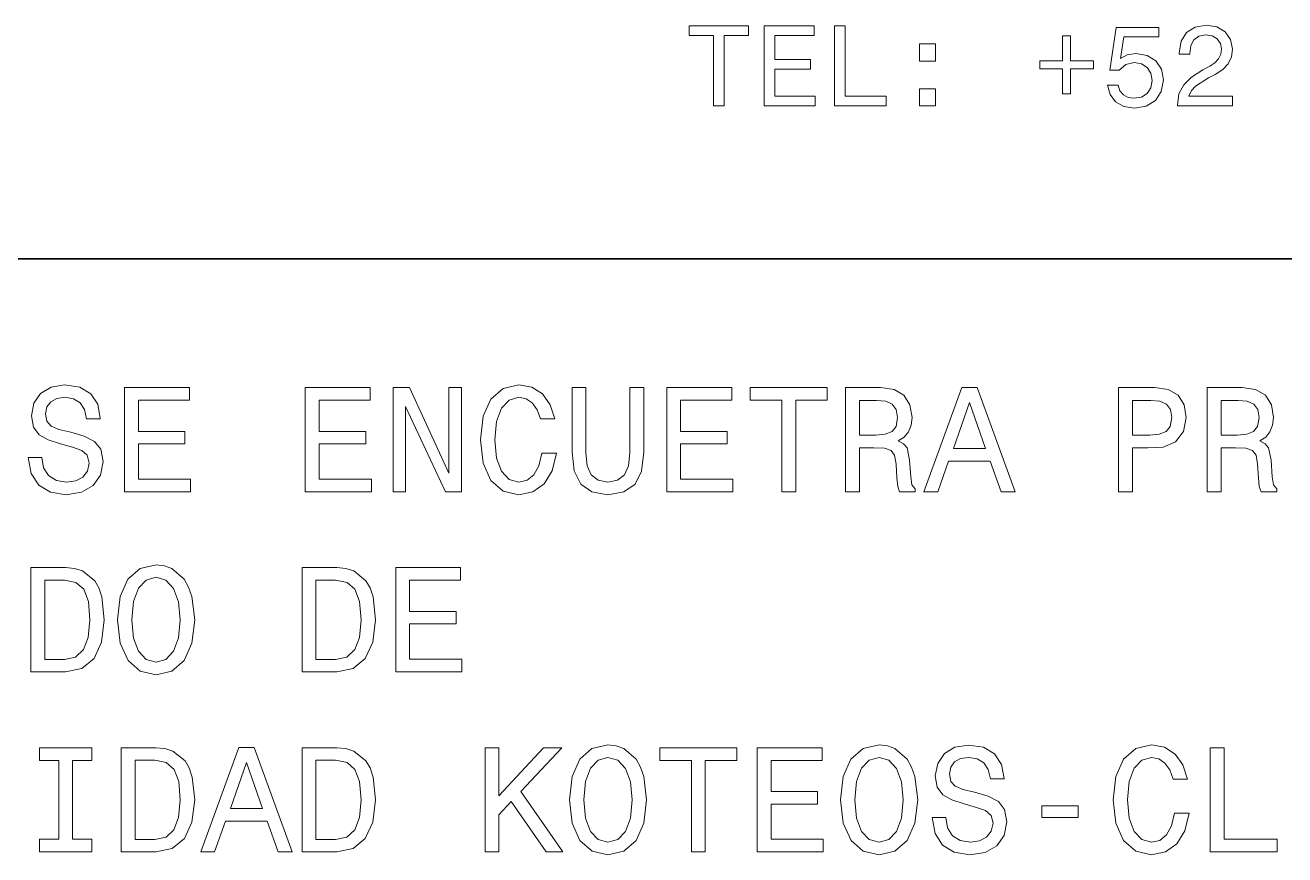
# Model space of a CAD drawing. Extents: x 14 to 2196, y -1968 to 1826.
# Drawn here: x 1024.1 to 1102.6, y -887.4 to -835.7 of the extents above; entities that cross this region are included whole.
import ezdxf

# ---------------------------------------------------------------- set-up
doc = ezdxf.new("R2010")
doc.units = 0

msp = doc.modelspace()

# ---------------------------------------------------------------- linework, layer by layer
at = {"color": 7, "lineweight": 35}
msp.add_line((953.112305, -850.265381), (1173.112305, -850.265381), dxfattribs=at)
msp.add_line((953.112305, -850.265381), (1173.112305, -850.265381), dxfattribs=at)
at = {"color": 7, "lineweight": 13}
for points in [[(1067.011963, -840.734802), (1067.674805, -840.734802), (1067.674805, -836.339966), (1069.187744, -836.339966), (1069.187744, -835.734802), (1065.491821, -835.734802), (1065.491821, -836.339966), (1067.011963, -836.339966)], [(1067.011963, -840.734802), (1067.674805, -840.734802), (1067.674805, -836.339966), (1069.187744, -836.339966), (1069.187744, -835.734802), (1065.491821, -835.734802), (1065.491821, -836.339966), (1067.011963, -836.339966)], [(1070.167603, -840.734802), (1073.337646, -840.734802), (1073.337646, -840.129639), (1070.830444, -840.129639), (1070.830444, -838.436523), (1073.063843, -838.436523), (1073.063843, -837.838562), (1070.830444, -837.838562), (1070.830444, -836.339966), (1073.280029, -836.339966), (1073.280029, -835.734802), (1070.167603, -835.734802)], [(1070.167603, -840.734802), (1073.337646, -840.734802), (1073.337646, -840.129639), (1070.830444, -840.129639), (1070.830444, -838.436523), (1073.063843, -838.436523), (1073.063843, -837.838562), (1070.830444, -837.838562), (1070.830444, -836.339966), (1073.280029, -836.339966), (1073.280029, -835.734802), (1070.167603, -835.734802)], [(1074.555176, -840.734802), (1077.768433, -840.734802), (1077.768433, -840.129639), (1075.218018, -840.129639), (1075.218018, -835.734802), (1074.555176, -835.734802)], [(1074.555176, -840.734802), (1077.768433, -840.734802), (1077.768433, -840.129639), (1075.218018, -840.129639), (1075.218018, -835.734802), (1074.555176, -835.734802)], [(1091.579712, -839.430786), (1091.738159, -840.021545), (1092.091187, -840.482666), (1092.609985, -840.770813), (1093.272827, -840.878906), (1094.000488, -840.749207), (1094.56958, -840.396179), (1094.92981, -839.834229), (1095.066772, -839.11377), (1094.944214, -838.443726), (1094.598389, -837.917786), (1094.058105, -837.579163), (1093.359253, -837.456726), (1092.818848, -837.543152), (1092.401001, -837.780884), (1092.602783, -836.433655), (1094.792969, -836.433655), (1094.792969, -835.842896), (1092.119995, -835.842896), (1091.723755, -838.494141), (1092.300171, -838.494141), (1092.718018, -838.155579), (1093.251221, -838.033081), (1093.71228, -838.112305), (1094.065308, -838.342896), (1094.288696, -838.695923), (1094.36792, -839.14978), (1094.288696, -839.603699), (1094.058105, -839.956726), (1093.705078, -840.180054), (1093.251221, -840.259277), (1092.869385, -840.208862), (1092.573975, -840.043152), (1092.357788, -839.783813), (1092.249756, -839.430786)], [(1091.579712, -839.430786), (1091.738159, -840.021545), (1092.091187, -840.482666), (1092.609985, -840.770813), (1093.272827, -840.878906), (1094.000488, -840.749207), (1094.56958, -840.396179), (1094.92981, -839.834229), (1095.066772, -839.11377), (1094.944214, -838.443726), (1094.598389, -837.917786), (1094.058105, -837.579163), (1093.359253, -837.456726), (1092.818848, -837.543152), (1092.401001, -837.780884), (1092.602783, -836.433655), (1094.792969, -836.433655), (1094.792969, -835.842896), (1092.119995, -835.842896), (1091.723755, -838.494141), (1092.300171, -838.494141), (1092.718018, -838.155579), (1093.251221, -838.033081), (1093.71228, -838.112305), (1094.065308, -838.342896), (1094.288696, -838.695923), (1094.36792, -839.14978), (1094.288696, -839.603699), (1094.058105, -839.956726), (1093.705078, -840.180054), (1093.251221, -840.259277), (1092.869385, -840.208862), (1092.573975, -840.043152), (1092.357788, -839.783813), (1092.249756, -839.430786)], [(1095.945679, -840.734802), (1099.382324, -840.734802), (1099.382324, -840.115234), (1096.666138, -840.115234), (1096.817505, -839.776611), (1097.076782, -839.495605), (1097.876587, -838.98407), (1098.301636, -838.767944), (1098.7771, -838.45813), (1099.115723, -838.0979), (1099.310303, -837.672852), (1099.382324, -837.190125), (1099.259766, -836.584961), (1098.921143, -836.109436), (1098.402466, -835.806824), (1097.732422, -835.698792), (1097.040771, -835.821228), (1096.514893, -836.159851), (1096.17627, -836.700195), (1096.060913, -837.413452), (1096.060913, -837.514343), (1096.716553, -837.514343), (1096.716553, -837.456726), (1096.781372, -836.966797), (1096.975952, -836.606567), (1097.285767, -836.376038), (1097.696411, -836.296753), (1098.114258, -836.368835), (1098.424072, -836.54895), (1098.625854, -836.829895), (1098.697876, -837.182922), (1098.647461, -837.514343), (1098.510498, -837.795349), (1098.280029, -838.040283), (1097.963013, -838.256409), (1097.537964, -838.486938), (1096.831909, -838.933655), (1096.334717, -839.40918), (1096.039307, -839.985535), (1095.945679, -840.713196)], [(1095.945679, -840.734802), (1099.382324, -840.734802), (1099.382324, -840.115234), (1096.666138, -840.115234), (1096.817505, -839.776611), (1097.076782, -839.495605), (1097.876587, -838.98407), (1098.301636, -838.767944), (1098.7771, -838.45813), (1099.115723, -838.0979), (1099.310303, -837.672852), (1099.382324, -837.190125), (1099.259766, -836.584961), (1098.921143, -836.109436), (1098.402466, -835.806824), (1097.732422, -835.698792), (1097.040771, -835.821228), (1096.514893, -836.159851), (1096.17627, -836.700195), (1096.060913, -837.413452), (1096.060913, -837.514343), (1096.716553, -837.514343), (1096.716553, -837.456726), (1096.781372, -836.966797), (1096.975952, -836.606567), (1097.285767, -836.376038), (1097.696411, -836.296753), (1098.114258, -836.368835), (1098.424072, -836.54895), (1098.625854, -836.829895), (1098.697876, -837.182922), (1098.647461, -837.514343), (1098.510498, -837.795349), (1098.280029, -838.040283), (1097.963013, -838.256409), (1097.537964, -838.486938), (1096.831909, -838.933655), (1096.334717, -839.40918), (1096.039307, -839.985535), (1095.945679, -840.713196)], [(1079.857788, -837.939392), (1080.852051, -837.939392), (1080.852051, -836.865906), (1079.857788, -836.865906)], [(1079.857788, -837.939392), (1080.852051, -837.939392), (1080.852051, -836.865906), (1079.857788, -836.865906)], [(1088.7771, -836.35437), (1088.7771, -837.917786), (1087.350586, -837.917786), (1087.350586, -838.414917), (1088.7771, -838.414917), (1088.7771, -839.978333), (1089.281494, -839.978333), (1089.281494, -838.414917), (1090.700684, -838.414917), (1090.700684, -837.917786), (1089.281494, -837.917786), (1089.281494, -836.35437)], [(1088.7771, -836.35437), (1088.7771, -837.917786), (1087.350586, -837.917786), (1087.350586, -838.414917), (1088.7771, -838.414917), (1088.7771, -839.978333), (1089.281494, -839.978333), (1089.281494, -838.414917), (1090.700684, -838.414917), (1090.700684, -837.917786), (1089.281494, -837.917786), (1089.281494, -836.35437)], [(1079.857788, -840.734802), (1080.852051, -840.734802), (1080.852051, -839.661316), (1079.857788, -839.661316)], [(1079.857788, -840.734802), (1080.852051, -840.734802), (1080.852051, -839.661316), (1079.857788, -839.661316)], [(1025.111572, -862.655518), (1024.259277, -862.655518), (1024.446655, -863.648315), (1024.914917, -864.378906), (1025.636108, -864.819092), (1026.610107, -864.978333), (1027.574829, -864.82843), (1028.296021, -864.416321), (1028.755005, -863.770081), (1028.923584, -862.917786), (1028.783081, -862.14978), (1028.389648, -861.653381), (1027.752808, -861.325562), (1026.900513, -861.082031), (1026.169922, -860.904114), (1025.692261, -860.698059), (1025.420654, -860.398315), (1025.336426, -859.930054), (1025.420654, -859.508545), (1025.664185, -859.190125), (1026.038818, -858.974731), (1026.553955, -858.89978), (1027.078491, -858.993408), (1027.490601, -859.246338), (1027.762207, -859.667786), (1027.893311, -860.239136), (1028.745605, -860.239136), (1028.745605, -860.220398), (1028.595703, -859.339966), (1028.155518, -858.684387), (1027.462402, -858.272278), (1026.525879, -858.131775), (1025.682861, -858.272278), (1025.027344, -858.665649), (1024.605835, -859.274414), (1024.455933, -860.061157), (1024.577759, -860.763611), (1024.933594, -861.241272), (1025.495605, -861.559692), (1026.26355, -861.803223), (1027.022217, -862.018677), (1027.593628, -862.224731), (1027.940063, -862.524414), (1028.06189, -863.011475), (1027.949463, -863.507874), (1027.65918, -863.882507), (1027.218994, -864.116638), (1026.647583, -864.191589), (1026.010742, -864.088562), (1025.523682, -863.788818), (1025.2146, -863.301819)], [(1025.111572, -862.655518), (1024.259277, -862.655518), (1024.446655, -863.648315), (1024.914917, -864.378906), (1025.636108, -864.819092), (1026.610107, -864.978333), (1027.574829, -864.82843), (1028.296021, -864.416321), (1028.755005, -863.770081), (1028.923584, -862.917786), (1028.783081, -862.14978), (1028.389648, -861.653381), (1027.752808, -861.325562), (1026.900513, -861.082031), (1026.169922, -860.904114), (1025.692261, -860.698059), (1025.420654, -860.398315), (1025.336426, -859.930054), (1025.420654, -859.508545), (1025.664185, -859.190125), (1026.038818, -858.974731), (1026.553955, -858.89978), (1027.078491, -858.993408), (1027.490601, -859.246338), (1027.762207, -859.667786), (1027.893311, -860.239136), (1028.745605, -860.239136), (1028.745605, -860.220398), (1028.595703, -859.339966), (1028.155518, -858.684387), (1027.462402, -858.272278), (1026.525879, -858.131775), (1025.682861, -858.272278), (1025.027344, -858.665649), (1024.605835, -859.274414), (1024.455933, -860.061157), (1024.577759, -860.763611), (1024.933594, -861.241272), (1025.495605, -861.559692), (1026.26355, -861.803223), (1027.022217, -862.018677), (1027.593628, -862.224731), (1027.940063, -862.524414), (1028.06189, -863.011475), (1027.949463, -863.507874), (1027.65918, -863.882507), (1027.218994, -864.116638), (1026.647583, -864.191589), (1026.010742, -864.088562), (1025.523682, -863.788818), (1025.2146, -863.301819)], [(1030.262939, -864.800354), (1034.383911, -864.800354), (1034.383911, -864.013611), (1031.124512, -864.013611), (1031.124512, -861.812622), (1034.028076, -861.812622), (1034.028076, -861.035217), (1031.124512, -861.035217), (1031.124512, -859.087097), (1034.30896, -859.087097), (1034.30896, -858.300354), (1030.262939, -858.300354)], [(1030.262939, -864.800354), (1034.383911, -864.800354), (1034.383911, -864.013611), (1031.124512, -864.013611), (1031.124512, -861.812622), (1034.028076, -861.812622), (1034.028076, -861.035217), (1031.124512, -861.035217), (1031.124512, -859.087097), (1034.30896, -859.087097), (1034.30896, -858.300354), (1030.262939, -858.300354)], [(1041.539551, -864.800354), (1045.660522, -864.800354), (1045.660522, -864.013611), (1042.401245, -864.013611), (1042.401245, -861.812622), (1045.304688, -861.812622), (1045.304688, -861.035217), (1042.401245, -861.035217), (1042.401245, -859.087097), (1045.585693, -859.087097), (1045.585693, -858.300354), (1041.539551, -858.300354)], [(1041.539551, -864.800354), (1045.660522, -864.800354), (1045.660522, -864.013611), (1042.401245, -864.013611), (1042.401245, -861.812622), (1045.304688, -861.812622), (1045.304688, -861.035217), (1042.401245, -861.035217), (1042.401245, -859.087097), (1045.585693, -859.087097), (1045.585693, -858.300354), (1041.539551, -858.300354)], [(1047.009277, -864.800354), (1047.786621, -864.800354), (1047.786621, -859.47113), (1050.277954, -864.800354), (1051.280151, -864.800354), (1051.280151, -858.300354), (1050.493408, -858.300354), (1050.493408, -863.629578), (1048.030151, -858.300354), (1047.009277, -858.300354)], [(1047.009277, -864.800354), (1047.786621, -864.800354), (1047.786621, -859.47113), (1050.277954, -864.800354), (1051.280151, -864.800354), (1051.280151, -858.300354), (1050.493408, -858.300354), (1050.493408, -863.629578), (1048.030151, -858.300354), (1047.009277, -858.300354)], [(1056.300293, -862.383911), (1056.113037, -863.170654), (1055.803955, -863.732605), (1055.373169, -864.079163), (1054.86731, -864.191589), (1054.258545, -864.022949), (1053.780884, -863.517212), (1053.462402, -862.692993), (1053.359375, -861.550354), (1053.462402, -860.417053), (1053.771484, -859.583496), (1054.249146, -859.077759), (1054.86731, -858.89978), (1055.316895, -858.993408), (1055.700928, -859.255676), (1056.00061, -859.677185), (1056.206665, -860.257874), (1057.096436, -860.257874), (1056.81543, -859.368103), (1056.328491, -858.693726), (1055.663452, -858.272278), (1054.86731, -858.122375), (1053.874512, -858.356567), (1053.115967, -859.012146), (1052.628906, -860.089233), (1052.460327, -861.550354), (1052.628906, -863.011475), (1053.115967, -864.088562), (1053.874512, -864.75354), (1054.86731, -864.978333), (1055.738403, -864.800354), (1056.440796, -864.303955), (1056.937256, -863.489136), (1057.199463, -862.383911)], [(1056.300293, -862.383911), (1056.113037, -863.170654), (1055.803955, -863.732605), (1055.373169, -864.079163), (1054.86731, -864.191589), (1054.258545, -864.022949), (1053.780884, -863.517212), (1053.462402, -862.692993), (1053.359375, -861.550354), (1053.462402, -860.417053), (1053.771484, -859.583496), (1054.249146, -859.077759), (1054.86731, -858.89978), (1055.316895, -858.993408), (1055.700928, -859.255676), (1056.00061, -859.677185), (1056.206665, -860.257874), (1057.096436, -860.257874), (1056.81543, -859.368103), (1056.328491, -858.693726), (1055.663452, -858.272278), (1054.86731, -858.122375), (1053.874512, -858.356567), (1053.115967, -859.012146), (1052.628906, -860.089233), (1052.460327, -861.550354), (1052.628906, -863.011475), (1053.115967, -864.088562), (1053.874512, -864.75354), (1054.86731, -864.978333), (1055.738403, -864.800354), (1056.440796, -864.303955), (1056.937256, -863.489136), (1057.199463, -862.383911)], [(1058.182861, -862.327759), (1058.314087, -863.498474), (1058.726074, -864.332031), (1059.419189, -864.809692), (1060.421387, -864.978333), (1061.414185, -864.809692), (1062.1073, -864.332031), (1062.519409, -863.507874), (1062.659912, -862.327759), (1062.659912, -858.300354), (1061.788818, -858.300354), (1061.788818, -862.374573), (1061.704468, -863.170654), (1061.45166, -863.742004), (1061.020752, -864.079163), (1060.421387, -864.191589), (1059.803223, -864.079163), (1059.372437, -863.742004), (1059.119507, -863.180054), (1059.044556, -862.374573), (1059.044556, -858.300354), (1058.182861, -858.300354)], [(1058.182861, -862.327759), (1058.314087, -863.498474), (1058.726074, -864.332031), (1059.419189, -864.809692), (1060.421387, -864.978333), (1061.414185, -864.809692), (1062.1073, -864.332031), (1062.519409, -863.507874), (1062.659912, -862.327759), (1062.659912, -858.300354), (1061.788818, -858.300354), (1061.788818, -862.374573), (1061.704468, -863.170654), (1061.45166, -863.742004), (1061.020752, -864.079163), (1060.421387, -864.191589), (1059.803223, -864.079163), (1059.372437, -863.742004), (1059.119507, -863.180054), (1059.044556, -862.374573), (1059.044556, -858.300354), (1058.182861, -858.300354)], [(1064.092896, -864.800354), (1068.213867, -864.800354), (1068.213867, -864.013611), (1064.954468, -864.013611), (1064.954468, -861.812622), (1067.858032, -861.812622), (1067.858032, -861.035217), (1064.954468, -861.035217), (1064.954468, -859.087097), (1068.138916, -859.087097), (1068.138916, -858.300354), (1064.092896, -858.300354)], [(1064.092896, -864.800354), (1068.213867, -864.800354), (1068.213867, -864.013611), (1064.954468, -864.013611), (1064.954468, -861.812622), (1067.858032, -861.812622), (1067.858032, -861.035217), (1064.954468, -861.035217), (1064.954468, -859.087097), (1068.138916, -859.087097), (1068.138916, -858.300354), (1064.092896, -858.300354)], [(1071.267212, -864.800354), (1072.128906, -864.800354), (1072.128906, -859.087097), (1074.095703, -859.087097), (1074.095703, -858.300354), (1069.291016, -858.300354), (1069.291016, -859.087097), (1071.267212, -859.087097)], [(1071.267212, -864.800354), (1072.128906, -864.800354), (1072.128906, -859.087097), (1074.095703, -859.087097), (1074.095703, -858.300354), (1069.291016, -858.300354), (1069.291016, -859.087097), (1071.267212, -859.087097)], [(1075.247803, -864.800354), (1076.118774, -864.800354), (1076.118774, -862.056091), (1077.008545, -862.056091), (1077.664185, -862.084229), (1078.076294, -862.215332), (1078.301025, -862.524414), (1078.394775, -863.077026), (1078.441528, -863.919922), (1078.497803, -864.472534), (1078.610107, -864.800354), (1079.593628, -864.800354), (1079.593628, -864.622375), (1079.378174, -864.360168), (1079.303223, -863.873108), (1079.237671, -862.824158), (1079.078491, -862.046753), (1078.863037, -861.803223), (1078.525879, -861.625305), (1078.900513, -861.391113), (1079.16272, -861.063293), (1079.331299, -860.651245), (1079.387573, -860.154846), (1079.256348, -859.368103), (1078.881714, -858.778015), (1078.26355, -858.422119), (1077.420654, -858.300354), (1075.247803, -858.300354)], [(1075.247803, -864.800354), (1076.118774, -864.800354), (1076.118774, -862.056091), (1077.008545, -862.056091), (1077.664185, -862.084229), (1078.076294, -862.215332), (1078.301025, -862.524414), (1078.394775, -863.077026), (1078.441528, -863.919922), (1078.497803, -864.472534), (1078.610107, -864.800354), (1079.593628, -864.800354), (1079.593628, -864.622375), (1079.378174, -864.360168), (1079.303223, -863.873108), (1079.237671, -862.824158), (1079.078491, -862.046753), (1078.863037, -861.803223), (1078.525879, -861.625305), (1078.900513, -861.391113), (1079.16272, -861.063293), (1079.331299, -860.651245), (1079.387573, -860.154846), (1079.256348, -859.368103), (1078.881714, -858.778015), (1078.26355, -858.422119), (1077.420654, -858.300354), (1075.247803, -858.300354)], [(1080.127441, -864.800354), (1080.989136, -864.800354), (1081.672852, -862.889709), (1084.267212, -862.889709), (1084.950928, -864.800354), (1085.831299, -864.800354), (1083.452393, -858.291016), (1082.49707, -858.291016)], [(1080.127441, -864.800354), (1080.989136, -864.800354), (1081.672852, -862.889709), (1084.267212, -862.889709), (1084.950928, -864.800354), (1085.831299, -864.800354), (1083.452393, -858.291016), (1082.49707, -858.291016)], [(1092.275146, -864.800354), (1093.136841, -864.800354), (1093.136841, -862.056091), (1094.092163, -862.056091), (1095.056885, -862.009277), (1095.824829, -861.681458), (1096.321289, -861.044617), (1096.489868, -860.173523), (1096.358643, -859.368103), (1095.984131, -858.778015), (1095.365967, -858.422119), (1094.522949, -858.300354), (1092.275146, -858.300354)], [(1092.275146, -864.800354), (1093.136841, -864.800354), (1093.136841, -862.056091), (1094.092163, -862.056091), (1095.056885, -862.009277), (1095.824829, -861.681458), (1096.321289, -861.044617), (1096.489868, -860.173523), (1096.358643, -859.368103), (1095.984131, -858.778015), (1095.365967, -858.422119), (1094.522949, -858.300354), (1092.275146, -858.300354)], [(1097.801025, -864.800354), (1098.672119, -864.800354), (1098.672119, -862.056091), (1099.56189, -862.056091), (1100.217529, -862.084229), (1100.629639, -862.215332), (1100.85437, -862.524414), (1100.947998, -863.077026), (1100.994873, -863.919922), (1101.051025, -864.472534), (1101.163452, -864.800354), (1102.146851, -864.800354), (1102.146851, -864.622375), (1101.931519, -864.360168), (1101.856567, -863.873108), (1101.791016, -862.824158), (1101.631714, -862.046753), (1101.416382, -861.803223), (1101.079224, -861.625305), (1101.453857, -861.391113), (1101.716064, -861.063293), (1101.884644, -860.651245), (1101.940796, -860.154846), (1101.809692, -859.368103), (1101.435059, -858.778015), (1100.816895, -858.422119), (1099.973999, -858.300354), (1097.801025, -858.300354)], [(1097.801025, -864.800354), (1098.672119, -864.800354), (1098.672119, -862.056091), (1099.56189, -862.056091), (1100.217529, -862.084229), (1100.629639, -862.215332), (1100.85437, -862.524414), (1100.947998, -863.077026), (1100.994873, -863.919922), (1101.051025, -864.472534), (1101.163452, -864.800354), (1102.146851, -864.800354), (1102.146851, -864.622375), (1101.931519, -864.360168), (1101.856567, -863.873108), (1101.791016, -862.824158), (1101.631714, -862.046753), (1101.416382, -861.803223), (1101.079224, -861.625305), (1101.453857, -861.391113), (1101.716064, -861.063293), (1101.884644, -860.651245), (1101.940796, -860.154846), (1101.809692, -859.368103), (1101.435059, -858.778015), (1100.816895, -858.422119), (1099.973999, -858.300354), (1097.801025, -858.300354)], [(1077.177124, -859.096436), (1077.748535, -859.152649), (1078.151245, -859.330627), (1078.404053, -859.658447), (1078.488403, -860.173523), (1078.394775, -860.716797), (1078.141846, -861.044617), (1077.71106, -861.213196), (1077.120972, -861.26001), (1076.118774, -861.26001), (1076.118774, -859.096436)], [(1077.177124, -859.096436), (1077.748535, -859.152649), (1078.151245, -859.330627), (1078.404053, -859.658447), (1078.488403, -860.173523), (1078.394775, -860.716797), (1078.141846, -861.044617), (1077.71106, -861.213196), (1077.120972, -861.26001), (1076.118774, -861.26001), (1076.118774, -859.096436)], [(1081.972534, -862.093567), (1082.974731, -859.2276), (1083.976807, -862.093567)], [(1081.972534, -862.093567), (1082.974731, -859.2276), (1083.976807, -862.093567)], [(1094.288818, -859.096436), (1094.85083, -859.152649), (1095.262939, -859.330627), (1095.506348, -859.658447), (1095.590698, -860.173523), (1095.49707, -860.716797), (1095.244141, -861.044617), (1094.813354, -861.213196), (1094.223267, -861.26001), (1093.136841, -861.26001), (1093.136841, -859.096436)], [(1094.288818, -859.096436), (1094.85083, -859.152649), (1095.262939, -859.330627), (1095.506348, -859.658447), (1095.590698, -860.173523), (1095.49707, -860.716797), (1095.244141, -861.044617), (1094.813354, -861.213196), (1094.223267, -861.26001), (1093.136841, -861.26001), (1093.136841, -859.096436)], [(1099.730469, -859.096436), (1100.301758, -859.152649), (1100.70459, -859.330627), (1100.957397, -859.658447), (1101.041748, -860.173523), (1100.947998, -860.716797), (1100.69519, -861.044617), (1100.264282, -861.213196), (1099.674316, -861.26001), (1098.672119, -861.26001), (1098.672119, -859.096436)], [(1099.730469, -859.096436), (1100.301758, -859.152649), (1100.70459, -859.330627), (1100.957397, -859.658447), (1101.041748, -860.173523), (1100.947998, -860.716797), (1100.69519, -861.044617), (1100.264282, -861.213196), (1099.674316, -861.26001), (1098.672119, -861.26001), (1098.672119, -859.096436)], [(1026.582031, -869.530151), (1024.418457, -869.530151), (1024.418457, -876.030151), (1026.582031, -876.030151), (1027.602905, -875.824097), (1028.361572, -875.196594), (1028.829834, -874.175659), (1028.998535, -872.780151), (1028.848633, -871.356506), (1028.661255, -870.794556), (1028.399048, -870.344971), (1027.640381, -869.736206), (1027.144043, -869.586365)], [(1026.582031, -869.530151), (1024.418457, -869.530151), (1024.418457, -876.030151), (1026.582031, -876.030151), (1027.602905, -875.824097), (1028.361572, -875.196594), (1028.829834, -874.175659), (1028.998535, -872.780151), (1028.848633, -871.356506), (1028.661255, -870.794556), (1028.399048, -870.344971), (1027.640381, -869.736206), (1027.144043, -869.586365)], [(1029.822632, -872.780151), (1029.991211, -874.241272), (1030.478271, -875.318359), (1031.236938, -875.983337), (1032.229736, -876.20813), (1033.213135, -875.983337), (1033.981201, -875.318359), (1034.458862, -874.241272), (1034.636841, -872.780151), (1034.458862, -871.32843), (1034.252808, -870.738342), (1033.981201, -870.251343), (1033.213135, -869.586365), (1032.744873, -869.417786), (1032.229736, -869.352173), (1031.227539, -869.586365), (1030.468994, -870.241943), (1029.991211, -871.319031)], [(1029.822632, -872.780151), (1029.991211, -874.241272), (1030.478271, -875.318359), (1031.236938, -875.983337), (1032.229736, -876.20813), (1033.213135, -875.983337), (1033.981201, -875.318359), (1034.458862, -874.241272), (1034.636841, -872.780151), (1034.458862, -871.32843), (1034.252808, -870.738342), (1033.981201, -870.251343), (1033.213135, -869.586365), (1032.744873, -869.417786), (1032.229736, -869.352173), (1031.227539, -869.586365), (1030.468994, -870.241943), (1029.991211, -871.319031)], [(1043.49707, -869.530151), (1041.333496, -869.530151), (1041.333496, -876.030151), (1043.49707, -876.030151), (1044.517944, -875.824097), (1045.276611, -875.196594), (1045.744873, -874.175659), (1045.913452, -872.780151), (1045.76355, -871.356506), (1045.576294, -870.794556), (1045.314087, -870.344971), (1044.55542, -869.736206), (1044.05896, -869.586365)], [(1043.49707, -869.530151), (1041.333496, -869.530151), (1041.333496, -876.030151), (1043.49707, -876.030151), (1044.517944, -875.824097), (1045.276611, -875.196594), (1045.744873, -874.175659), (1045.913452, -872.780151), (1045.76355, -871.356506), (1045.576294, -870.794556), (1045.314087, -870.344971), (1044.55542, -869.736206), (1044.05896, -869.586365)], [(1047.177856, -876.030151), (1051.29895, -876.030151), (1051.29895, -875.243408), (1048.039551, -875.243408), (1048.039551, -873.042419), (1050.942993, -873.042419), (1050.942993, -872.265015), (1048.039551, -872.265015), (1048.039551, -870.316895), (1051.223999, -870.316895), (1051.223999, -869.530151), (1047.177856, -869.530151)], [(1047.177856, -876.030151), (1051.29895, -876.030151), (1051.29895, -875.243408), (1048.039551, -875.243408), (1048.039551, -873.042419), (1050.942993, -873.042419), (1050.942993, -872.265015), (1048.039551, -872.265015), (1048.039551, -870.316895), (1051.223999, -870.316895), (1051.223999, -869.530151), (1047.177856, -869.530151)], [(1026.516479, -870.307556), (1027.228271, -870.447998), (1027.715332, -870.878845), (1028.005615, -871.646851), (1028.099365, -872.780151), (1027.996338, -873.875977), (1027.705933, -874.643982), (1027.209595, -875.102905), (1026.516479, -875.252747), (1025.289551, -875.252747), (1025.289551, -870.307556)], [(1026.516479, -870.307556), (1027.228271, -870.447998), (1027.715332, -870.878845), (1028.005615, -871.646851), (1028.099365, -872.780151), (1027.996338, -873.875977), (1027.705933, -874.643982), (1027.209595, -875.102905), (1026.516479, -875.252747), (1025.289551, -875.252747), (1025.289551, -870.307556)], [(1030.721802, -872.780151), (1030.824829, -871.646851), (1031.133911, -870.813293), (1031.611572, -870.307556), (1032.229736, -870.129578), (1032.838501, -870.307556), (1033.316162, -870.822632), (1033.625244, -871.65625), (1033.737671, -872.780151), (1033.625244, -873.913452), (1033.316162, -874.747009), (1032.838501, -875.252747), (1032.229736, -875.421387), (1031.611572, -875.252747), (1031.133911, -874.747009), (1030.824829, -873.922791)], [(1030.721802, -872.780151), (1030.824829, -871.646851), (1031.133911, -870.813293), (1031.611572, -870.307556), (1032.229736, -870.129578), (1032.838501, -870.307556), (1033.316162, -870.822632), (1033.625244, -871.65625), (1033.737671, -872.780151), (1033.625244, -873.913452), (1033.316162, -874.747009), (1032.838501, -875.252747), (1032.229736, -875.421387), (1031.611572, -875.252747), (1031.133911, -874.747009), (1030.824829, -873.922791)], [(1043.431519, -870.307556), (1044.143311, -870.447998), (1044.630371, -870.878845), (1044.920654, -871.646851), (1045.014282, -872.780151), (1044.911255, -873.875977), (1044.620972, -874.643982), (1044.124512, -875.102905), (1043.431519, -875.252747), (1042.204468, -875.252747), (1042.204468, -870.307556)], [(1043.431519, -870.307556), (1044.143311, -870.447998), (1044.630371, -870.878845), (1044.920654, -871.646851), (1045.014282, -872.780151), (1044.911255, -873.875977), (1044.620972, -874.643982), (1044.124512, -875.102905), (1043.431519, -875.252747), (1042.204468, -875.252747), (1042.204468, -870.307556)], [(1026.160522, -886.473267), (1024.96167, -886.473267), (1024.96167, -887.26001), (1028.221069, -887.26001), (1028.221069, -886.473267), (1027.022217, -886.473267), (1027.022217, -881.546753), (1028.221069, -881.546753), (1028.221069, -880.76001), (1024.96167, -880.76001), (1024.96167, -881.546753), (1026.160522, -881.546753)], [(1026.160522, -886.473267), (1024.96167, -886.473267), (1024.96167, -887.26001), (1028.221069, -887.26001), (1028.221069, -886.473267), (1027.022217, -886.473267), (1027.022217, -881.546753), (1028.221069, -881.546753), (1028.221069, -880.76001), (1024.96167, -880.76001), (1024.96167, -881.546753), (1026.160522, -881.546753)], [(1032.220337, -880.76001), (1030.056885, -880.76001), (1030.056885, -887.26001), (1032.220337, -887.26001), (1033.241211, -887.053955), (1033.999878, -886.426453), (1034.468262, -885.405518), (1034.636841, -884.01001), (1034.486938, -882.586365), (1034.299561, -882.024414), (1034.037354, -881.574829), (1033.278687, -880.966064), (1032.782349, -880.816223)], [(1032.220337, -880.76001), (1030.056885, -880.76001), (1030.056885, -887.26001), (1032.220337, -887.26001), (1033.241211, -887.053955), (1033.999878, -886.426453), (1034.468262, -885.405518), (1034.636841, -884.01001), (1034.486938, -882.586365), (1034.299561, -882.024414), (1034.037354, -881.574829), (1033.278687, -880.966064), (1032.782349, -880.816223)], [(1035.020752, -887.26001), (1035.882446, -887.26001), (1036.566162, -885.349365), (1039.160522, -885.349365), (1039.844238, -887.26001), (1040.724731, -887.26001), (1038.345703, -880.750671), (1037.390381, -880.750671)], [(1035.020752, -887.26001), (1035.882446, -887.26001), (1036.566162, -885.349365), (1039.160522, -885.349365), (1039.844238, -887.26001), (1040.724731, -887.26001), (1038.345703, -880.750671), (1037.390381, -880.750671)], [(1043.49707, -880.76001), (1041.333496, -880.76001), (1041.333496, -887.26001), (1043.49707, -887.26001), (1044.517944, -887.053955), (1045.276611, -886.426453), (1045.744873, -885.405518), (1045.913452, -884.01001), (1045.76355, -882.586365), (1045.576294, -882.024414), (1045.314087, -881.574829), (1044.55542, -880.966064), (1044.05896, -880.816223)], [(1043.49707, -880.76001), (1041.333496, -880.76001), (1041.333496, -887.26001), (1043.49707, -887.26001), (1044.517944, -887.053955), (1045.276611, -886.426453), (1045.744873, -885.405518), (1045.913452, -884.01001), (1045.76355, -882.586365), (1045.576294, -882.024414), (1045.314087, -881.574829), (1044.55542, -880.966064), (1044.05896, -880.816223)], [(1052.75061, -887.26001), (1053.612305, -887.26001), (1053.612305, -884.946594), (1054.380371, -884.122375), (1056.562622, -887.26001), (1057.611572, -887.26001), (1054.989136, -883.494873), (1057.536621, -880.76001), (1056.394043, -880.76001), (1053.612305, -883.766479), (1053.612305, -880.76001), (1052.75061, -880.76001)], [(1052.75061, -887.26001), (1053.612305, -887.26001), (1053.612305, -884.946594), (1054.380371, -884.122375), (1056.562622, -887.26001), (1057.611572, -887.26001), (1054.989136, -883.494873), (1057.536621, -880.76001), (1056.394043, -880.76001), (1053.612305, -883.766479), (1053.612305, -880.76001), (1052.75061, -880.76001)], [(1058.014282, -884.01001), (1058.182861, -885.47113), (1058.669922, -886.548218), (1059.428589, -887.213196), (1060.421387, -887.437988), (1061.404785, -887.213196), (1062.172852, -886.548218), (1062.650513, -885.47113), (1062.828491, -884.01001), (1062.650513, -882.558289), (1062.444458, -881.968201), (1062.172852, -881.481201), (1061.404785, -880.816223), (1060.936523, -880.647644), (1060.421387, -880.582031), (1059.419189, -880.816223), (1058.660522, -881.471802), (1058.182861, -882.548889)], [(1058.014282, -884.01001), (1058.182861, -885.47113), (1058.669922, -886.548218), (1059.428589, -887.213196), (1060.421387, -887.437988), (1061.404785, -887.213196), (1062.172852, -886.548218), (1062.650513, -885.47113), (1062.828491, -884.01001), (1062.650513, -882.558289), (1062.444458, -881.968201), (1062.172852, -881.481201), (1061.404785, -880.816223), (1060.936523, -880.647644), (1060.421387, -880.582031), (1059.419189, -880.816223), (1058.660522, -881.471802), (1058.182861, -882.548889)], [(1065.628906, -887.26001), (1066.490601, -887.26001), (1066.490601, -881.546753), (1068.457397, -881.546753), (1068.457397, -880.76001), (1063.652588, -880.76001), (1063.652588, -881.546753), (1065.628906, -881.546753)], [(1065.628906, -887.26001), (1066.490601, -887.26001), (1066.490601, -881.546753), (1068.457397, -881.546753), (1068.457397, -880.76001), (1063.652588, -880.76001), (1063.652588, -881.546753), (1065.628906, -881.546753)], [(1069.731201, -887.26001), (1073.852173, -887.26001), (1073.852173, -886.473267), (1070.592896, -886.473267), (1070.592896, -884.272278), (1073.496338, -884.272278), (1073.496338, -883.494873), (1070.592896, -883.494873), (1070.592896, -881.546753), (1073.777344, -881.546753), (1073.777344, -880.76001), (1069.731201, -880.76001)], [(1069.731201, -887.26001), (1073.852173, -887.26001), (1073.852173, -886.473267), (1070.592896, -886.473267), (1070.592896, -884.272278), (1073.496338, -884.272278), (1073.496338, -883.494873), (1070.592896, -883.494873), (1070.592896, -881.546753), (1073.777344, -881.546753), (1073.777344, -880.76001), (1069.731201, -880.76001)], [(1074.929321, -884.01001), (1075.0979, -885.47113), (1075.584961, -886.548218), (1076.343628, -887.213196), (1077.336426, -887.437988), (1078.319824, -887.213196), (1079.087769, -886.548218), (1079.56543, -885.47113), (1079.743408, -884.01001), (1079.56543, -882.558289), (1079.359375, -881.968201), (1079.087769, -881.481201), (1078.319824, -880.816223), (1077.851562, -880.647644), (1077.336426, -880.582031), (1076.334229, -880.816223), (1075.575562, -881.471802), (1075.0979, -882.548889)], [(1074.929321, -884.01001), (1075.0979, -885.47113), (1075.584961, -886.548218), (1076.343628, -887.213196), (1077.336426, -887.437988), (1078.319824, -887.213196), (1079.087769, -886.548218), (1079.56543, -885.47113), (1079.743408, -884.01001), (1079.56543, -882.558289), (1079.359375, -881.968201), (1079.087769, -881.481201), (1078.319824, -880.816223), (1077.851562, -880.647644), (1077.336426, -880.582031), (1076.334229, -880.816223), (1075.575562, -881.471802), (1075.0979, -882.548889)], [(1081.494873, -885.115173), (1080.642578, -885.115173), (1080.829834, -886.107971), (1081.298218, -886.838562), (1082.019409, -887.278748), (1082.993408, -887.437988), (1083.95813, -887.288086), (1084.679321, -886.875977), (1085.138184, -886.229736), (1085.306885, -885.377441), (1085.166382, -884.609436), (1084.772949, -884.113037), (1084.136108, -883.785217), (1083.283813, -883.541687), (1082.553223, -883.36377), (1082.075562, -883.157715), (1081.803955, -882.857971), (1081.719604, -882.389709), (1081.803955, -881.968201), (1082.047485, -881.64978), (1082.422119, -881.434387), (1082.937256, -881.359436), (1083.46167, -881.453064), (1083.873779, -881.705994), (1084.145508, -882.127441), (1084.276611, -882.698792), (1085.128906, -882.698792), (1085.128906, -882.680054), (1084.979004, -881.799622), (1084.538818, -881.144043), (1083.845703, -880.731934), (1082.90918, -880.591431), (1082.066162, -880.731934), (1081.410522, -881.125305), (1080.989136, -881.73407), (1080.839233, -882.520813), (1080.96106, -883.223267), (1081.316895, -883.700928), (1081.878906, -884.019348), (1082.646851, -884.262878), (1083.405518, -884.478333), (1083.976807, -884.684387), (1084.323364, -884.98407), (1084.44519, -885.47113), (1084.332764, -885.967529), (1084.04248, -886.342163), (1083.602173, -886.576294), (1083.030884, -886.651245), (1082.394043, -886.548218), (1081.906982, -886.248474), (1081.5979, -885.761475)], [(1081.494873, -885.115173), (1080.642578, -885.115173), (1080.829834, -886.107971), (1081.298218, -886.838562), (1082.019409, -887.278748), (1082.993408, -887.437988), (1083.95813, -887.288086), (1084.679321, -886.875977), (1085.138184, -886.229736), (1085.306885, -885.377441), (1085.166382, -884.609436), (1084.772949, -884.113037), (1084.136108, -883.785217), (1083.283813, -883.541687), (1082.553223, -883.36377), (1082.075562, -883.157715), (1081.803955, -882.857971), (1081.719604, -882.389709), (1081.803955, -881.968201), (1082.047485, -881.64978), (1082.422119, -881.434387), (1082.937256, -881.359436), (1083.46167, -881.453064), (1083.873779, -881.705994), (1084.145508, -882.127441), (1084.276611, -882.698792), (1085.128906, -882.698792), (1085.128906, -882.680054), (1084.979004, -881.799622), (1084.538818, -881.144043), (1083.845703, -880.731934), (1082.90918, -880.591431), (1082.066162, -880.731934), (1081.410522, -881.125305), (1080.989136, -881.73407), (1080.839233, -882.520813), (1080.96106, -883.223267), (1081.316895, -883.700928), (1081.878906, -884.019348), (1082.646851, -884.262878), (1083.405518, -884.478333), (1083.976807, -884.684387), (1084.323364, -884.98407), (1084.44519, -885.47113), (1084.332764, -885.967529), (1084.04248, -886.342163), (1083.602173, -886.576294), (1083.030884, -886.651245), (1082.394043, -886.548218), (1081.906982, -886.248474), (1081.5979, -885.761475)], [(1095.768677, -884.843567), (1095.581299, -885.63031), (1095.272217, -886.192261), (1094.841431, -886.538818), (1094.335693, -886.651245), (1093.726807, -886.482605), (1093.249146, -885.976868), (1092.930786, -885.152649), (1092.827759, -884.01001), (1092.930786, -882.876709), (1093.239868, -882.043152), (1093.717529, -881.537415), (1094.335693, -881.359436), (1094.785156, -881.453064), (1095.169189, -881.715332), (1095.468994, -882.136841), (1095.675049, -882.717529), (1096.564697, -882.717529), (1096.283813, -881.827759), (1095.796753, -881.153381), (1095.131714, -880.731934), (1094.335693, -880.582031), (1093.342896, -880.816223), (1092.584229, -881.471802), (1092.097168, -882.548889), (1091.928589, -884.01001), (1092.097168, -885.47113), (1092.584229, -886.548218), (1093.342896, -887.213196), (1094.335693, -887.437988), (1095.206665, -887.26001), (1095.90918, -886.763611), (1096.405518, -885.948792), (1096.667725, -884.843567)], [(1095.768677, -884.843567), (1095.581299, -885.63031), (1095.272217, -886.192261), (1094.841431, -886.538818), (1094.335693, -886.651245), (1093.726807, -886.482605), (1093.249146, -885.976868), (1092.930786, -885.152649), (1092.827759, -884.01001), (1092.930786, -882.876709), (1093.239868, -882.043152), (1093.717529, -881.537415), (1094.335693, -881.359436), (1094.785156, -881.453064), (1095.169189, -881.715332), (1095.468994, -882.136841), (1095.675049, -882.717529), (1096.564697, -882.717529), (1096.283813, -881.827759), (1095.796753, -881.153381), (1095.131714, -880.731934), (1094.335693, -880.582031), (1093.342896, -880.816223), (1092.584229, -881.471802), (1092.097168, -882.548889), (1091.928589, -884.01001), (1092.097168, -885.47113), (1092.584229, -886.548218), (1093.342896, -887.213196), (1094.335693, -887.437988), (1095.206665, -887.26001), (1095.90918, -886.763611), (1096.405518, -885.948792), (1096.667725, -884.843567)], [(1097.988403, -887.26001), (1102.165649, -887.26001), (1102.165649, -886.473267), (1098.850098, -886.473267), (1098.850098, -880.76001), (1097.988403, -880.76001)], [(1097.988403, -887.26001), (1102.165649, -887.26001), (1102.165649, -886.473267), (1098.850098, -886.473267), (1098.850098, -880.76001), (1097.988403, -880.76001)], [(1032.154785, -881.537415), (1032.866577, -881.677856), (1033.353638, -882.108704), (1033.644043, -882.876709), (1033.737671, -884.01001), (1033.634644, -885.105835), (1033.344238, -885.87384), (1032.8479, -886.332764), (1032.154785, -886.482605), (1030.927856, -886.482605), (1030.927856, -881.537415)], [(1032.154785, -881.537415), (1032.866577, -881.677856), (1033.353638, -882.108704), (1033.644043, -882.876709), (1033.737671, -884.01001), (1033.634644, -885.105835), (1033.344238, -885.87384), (1032.8479, -886.332764), (1032.154785, -886.482605), (1030.927856, -886.482605), (1030.927856, -881.537415)], [(1043.431519, -881.537415), (1044.143311, -881.677856), (1044.630371, -882.108704), (1044.920654, -882.876709), (1045.014282, -884.01001), (1044.911255, -885.105835), (1044.620972, -885.87384), (1044.124512, -886.332764), (1043.431519, -886.482605), (1042.204468, -886.482605), (1042.204468, -881.537415)], [(1043.431519, -881.537415), (1044.143311, -881.677856), (1044.630371, -882.108704), (1044.920654, -882.876709), (1045.014282, -884.01001), (1044.911255, -885.105835), (1044.620972, -885.87384), (1044.124512, -886.332764), (1043.431519, -886.482605), (1042.204468, -886.482605), (1042.204468, -881.537415)], [(1058.913452, -884.01001), (1059.016479, -882.876709), (1059.325562, -882.043152), (1059.803223, -881.537415), (1060.421387, -881.359436), (1061.030151, -881.537415), (1061.507812, -882.05249), (1061.816895, -882.886108), (1061.929321, -884.01001), (1061.816895, -885.143311), (1061.507812, -885.976868), (1061.030151, -886.482605), (1060.421387, -886.651245), (1059.803223, -886.482605), (1059.325562, -885.976868), (1059.016479, -885.152649)], [(1058.913452, -884.01001), (1059.016479, -882.876709), (1059.325562, -882.043152), (1059.803223, -881.537415), (1060.421387, -881.359436), (1061.030151, -881.537415), (1061.507812, -882.05249), (1061.816895, -882.886108), (1061.929321, -884.01001), (1061.816895, -885.143311), (1061.507812, -885.976868), (1061.030151, -886.482605), (1060.421387, -886.651245), (1059.803223, -886.482605), (1059.325562, -885.976868), (1059.016479, -885.152649)], [(1075.828491, -884.01001), (1075.931519, -882.876709), (1076.240601, -882.043152), (1076.718262, -881.537415), (1077.336426, -881.359436), (1077.94519, -881.537415), (1078.422852, -882.05249), (1078.731934, -882.886108), (1078.844238, -884.01001), (1078.731934, -885.143311), (1078.422852, -885.976868), (1077.94519, -886.482605), (1077.336426, -886.651245), (1076.718262, -886.482605), (1076.240601, -885.976868), (1075.931519, -885.152649)], [(1075.828491, -884.01001), (1075.931519, -882.876709), (1076.240601, -882.043152), (1076.718262, -881.537415), (1077.336426, -881.359436), (1077.94519, -881.537415), (1078.422852, -882.05249), (1078.731934, -882.886108), (1078.844238, -884.01001), (1078.731934, -885.143311), (1078.422852, -885.976868), (1077.94519, -886.482605), (1077.336426, -886.651245), (1076.718262, -886.482605), (1076.240601, -885.976868), (1075.931519, -885.152649)], [(1036.865967, -884.553223), (1037.868042, -881.687256), (1038.870239, -884.553223)], [(1036.865967, -884.553223), (1037.868042, -881.687256), (1038.870239, -884.553223)], [(1087.479736, -885.115173), (1089.746338, -885.115173), (1089.746338, -884.375305), (1087.479736, -884.375305)], [(1087.479736, -885.115173), (1089.746338, -885.115173), (1089.746338, -884.375305), (1087.479736, -884.375305)]]:
    msp.add_lwpolyline(points, close=True, dxfattribs=at)

doc.saveas('drawing.dxf')
